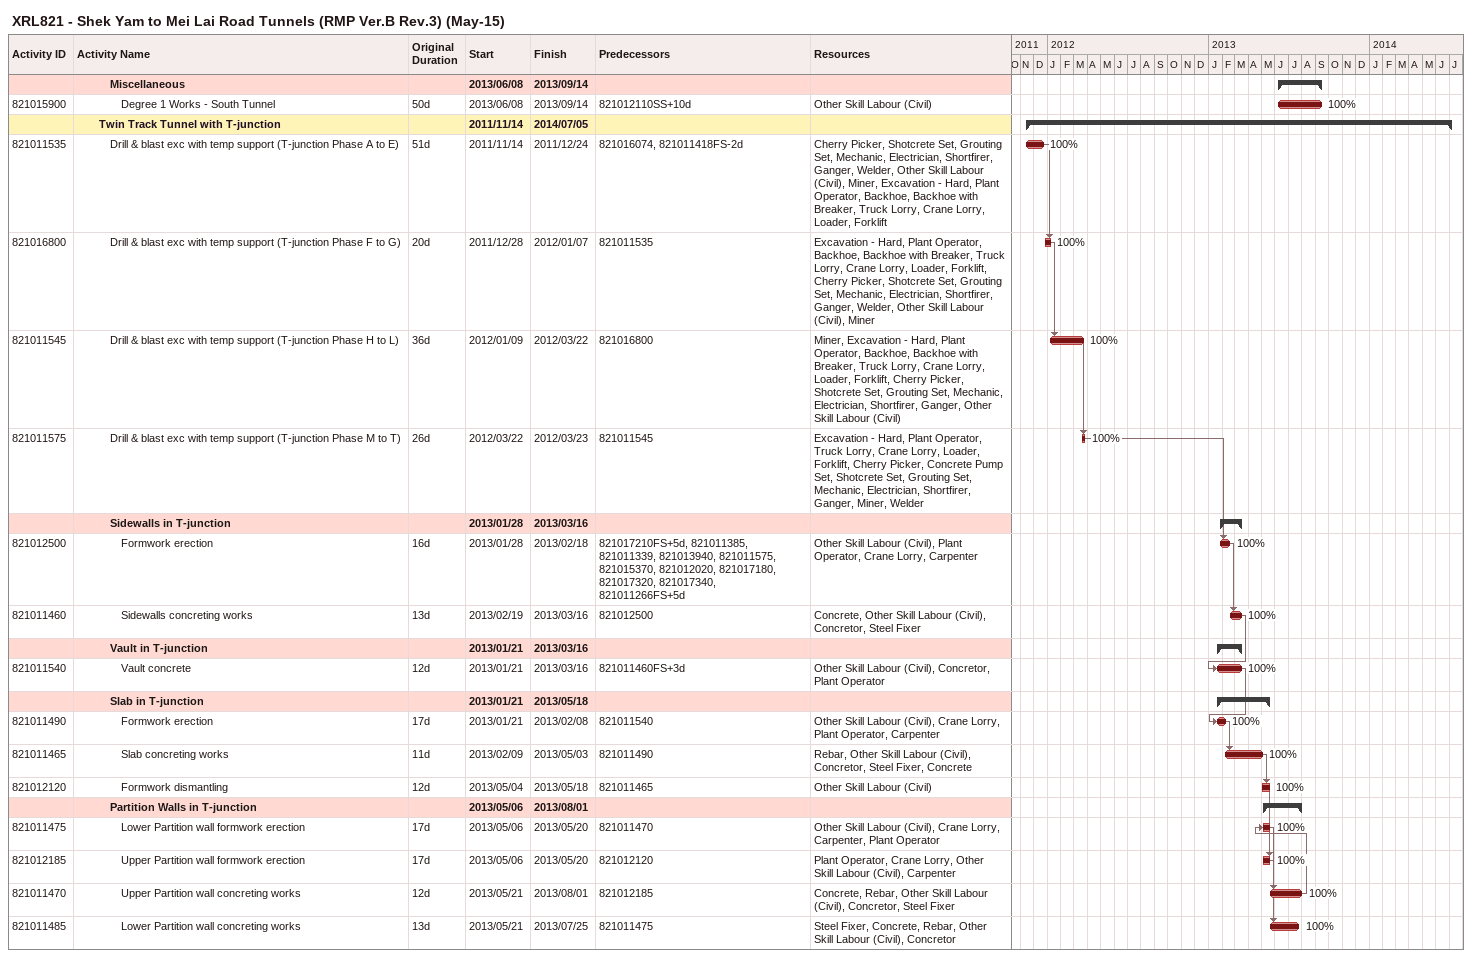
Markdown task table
XRL821 - Shek Yam to Mei Lai Road Tunnels (RMP Ver.B Rev.3) (May-15)

| ID | Level | Task | Original duration | Start | Finish | Predecessors | Resources | % complete |
|---|---|---|---|---|---|---|---|---|
|  | 4 | **Miscellaneous** |  | 2013-06-08 | 2013-09-14 |  |  |  |
| 821015900 | 5 | Degree 1 Works - South Tunnel | 50d | 2013-06-08 | 2013-09-14 | 821012110SS+10d | Other Skill Labour (Civil) | 100 |
|  | 3 | **Twin Track Tunnel with T-junction** |  | 2011-11-14 | 2014-07-05 |  |  |  |
| 821011535 | 4 | Drill & blast exc with temp support (T-junction Phase A to E) | 51d | 2011-11-14 | 2011-12-24 | 821016074, 821011418FS-2d | Cherry Picker, Shotcrete Set, Grouting Set, Mechanic, Electrician, Shortfirer, Ganger, Welder, Other Skill Labour (Civil), Miner, Excavation - Hard, Plant Operator, Backhoe, Backhoe with Breaker, Truck Lorry, Crane Lorry, Loader, Forklift | 100 |
| 821016800 | 4 | Drill & blast exc with temp support (T-junction Phase F to G) | 20d | 2011-12-28 | 2012-01-07 | 821011535 | Excavation - Hard, Plant Operator, Backhoe, Backhoe with Breaker, Truck Lorry, Crane Lorry, Loader, Forklift, Cherry Picker, Shotcrete Set, Grouting Set, Mechanic, Electrician, Shortfirer, Ganger, Welder, Other Skill Labour (Civil), Miner | 100 |
| 821011545 | 4 | Drill & blast exc with temp support (T-junction Phase H to L) | 36d | 2012-01-09 | 2012-03-22 | 821016800 | Miner, Excavation - Hard, Plant Operator, Backhoe, Backhoe with Breaker, Truck Lorry, Crane Lorry, Loader, Forklift, Cherry Picker, Shotcrete Set, Grouting Set, Mechanic, Electrician, Shortfirer, Ganger, Other Skill Labour (Civil) | 100 |
| 821011575 | 4 | Drill & blast exc with temp support (T-junction Phase M to T) | 26d | 2012-03-22 | 2012-03-23 | 821011545 | Excavation - Hard, Plant Operator, Truck Lorry, Crane Lorry, Loader, Forklift, Cherry Picker, Concrete Pump Set, Shotcrete Set, Grouting Set, Mechanic, Electrician, Shortfirer, Ganger, Miner, Welder | 100 |
|  | 4 | **Sidewalls in T-junction** |  | 2013-01-28 | 2013-03-16 |  |  |  |
| 821012500 | 5 | Formwork erection | 16d | 2013-01-28 | 2013-02-18 | 821017210FS+5d, 821011385, 821011339, 821013940, 821011575, 821015370, 821012020, 821017180, 821017320, 821017340, 821011266FS+5d | Other Skill Labour (Civil), Plant Operator, Crane Lorry, Carpenter | 100 |
| 821011460 | 5 | Sidewalls concreting works | 13d | 2013-02-19 | 2013-03-16 | 821012500 | Concrete, Other Skill Labour (Civil), Concretor, Steel Fixer | 100 |
|  | 4 | **Vault in T-junction** |  | 2013-01-21 | 2013-03-16 |  |  |  |
| 821011540 | 5 | Vault concrete | 12d | 2013-01-21 | 2013-03-16 | 821011460FS+3d | Other Skill Labour (Civil), Concretor, Plant Operator | 100 |
|  | 4 | **Slab in T-junction** |  | 2013-01-21 | 2013-05-18 |  |  |  |
| 821011490 | 5 | Formwork erection | 17d | 2013-01-21 | 2013-02-08 | 821011540 | Other Skill Labour (Civil), Crane Lorry, Plant Operator, Carpenter | 100 |
| 821011465 | 5 | Slab concreting works | 11d | 2013-02-09 | 2013-05-03 | 821011490 | Rebar, Other Skill Labour (Civil), Concretor, Steel Fixer, Concrete | 100 |
| 821012120 | 5 | Formwork dismantling | 12d | 2013-05-04 | 2013-05-18 | 821011465 | Other Skill Labour (Civil) | 100 |
|  | 4 | **Partition Walls in T-junction** |  | 2013-05-06 | 2013-08-01 |  |  |  |
| 821011475 | 5 | Lower Partition wall formwork erection | 17d | 2013-05-06 | 2013-05-20 | 821011470 | Other Skill Labour (Civil), Crane Lorry, Carpenter, Plant Operator | 100 |
| 821012185 | 5 | Upper Partition wall formwork erection | 17d | 2013-05-06 | 2013-05-20 | 821012120 | Plant Operator, Crane Lorry, Other Skill Labour (Civil), Carpenter | 100 |
| 821011470 | 5 | Upper Partition wall concreting works | 12d | 2013-05-21 | 2013-08-01 | 821012185 | Concrete, Rebar, Other Skill Labour (Civil), Concretor, Steel Fixer | 100 |
| 821011485 | 5 | Lower Partition wall concreting works | 13d | 2013-05-21 | 2013-07-25 | 821011475 | Steel Fixer, Concrete, Rebar, Other Skill Labour (Civil), Concretor | 100 |
